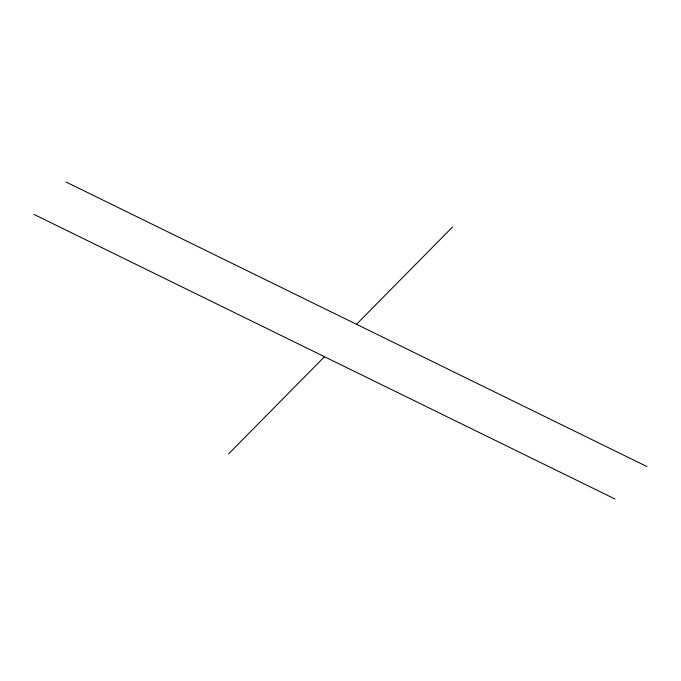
<?xml version="1.0" encoding="UTF-8"?>
<svg xmlns="http://www.w3.org/2000/svg" width="681" height="681" viewBox="0 0 681 681"><rect width="100%" height="100%" fill="white"/><g stroke="black" fill="none" stroke-linecap="round" stroke-linejoin="round"><path stroke-width="1.02" d="M228.501 453.963L324.496 356.708M356.503 324.292L452.499 227.037M66.048 182.006L646.95 466.57M34.05 214.43L614.952 498.994"/></g></svg>
